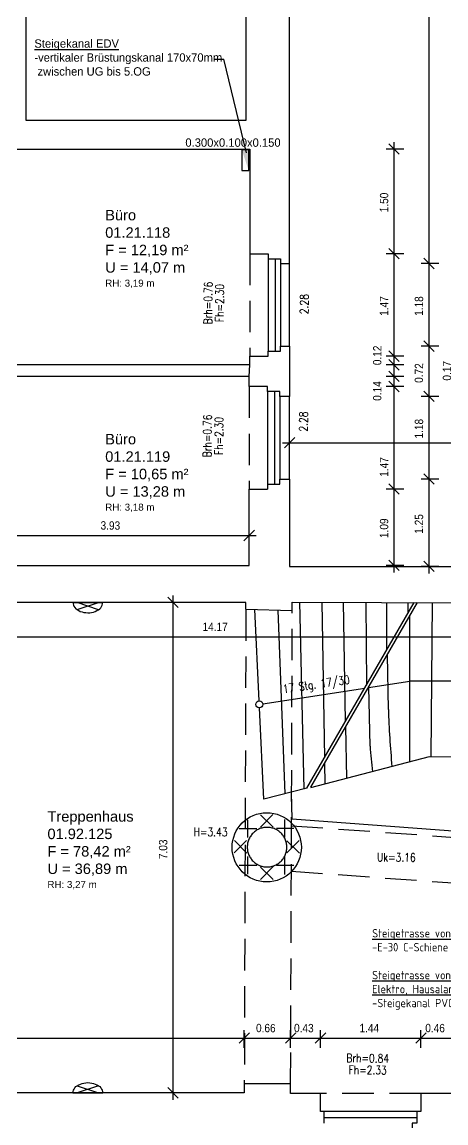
# Model space of a CAD drawing. Header units: metres. Extents: x -1139 to -992, y 249 to 309.
# Drawn here: x -1095.38 to -1089.3, y 284.72 to 300.5 of the extents above; entities that cross this region are included whole.
import ezdxf
from ezdxf.enums import TextEntityAlignment as Align

# ---------------------------------------------------------------- set-up
doc = ezdxf.new("R2010")
doc.units = ezdxf.units.M
doc.header["$LTSCALE"] = 0.03
for name, pattern in [('AUSGEZOGEN', [0]), ('DASHED', [0]), ('DOT', [6, 0, -6]), ('GESTRICHELT2', [4.5, 3, -1.5]), ('STRICHLINIE', [19.05, 12.7, -6.35])]:
    doc.linetypes.add(name, pattern=pattern)
doc.layers.get('0').update_dxf_attribs({"linetype": 'CONTINUOUS'})
for name, color, linetype in [('A_abriss', 44, '_ABBRUCH'), ('A_ansicht', 9, 'DASHED'), ('A_bemaßung', 2, 'CONTINUOUS'), ('A_Elektro', 1, 'STRICHLINIE'), ('A_Fenster', 7, 'CONTINUOUS'), ('A_höhen', 3, 'CONTINUOUS'), ('A_text', 5, 'CONTINUOUS'), ('A_treppe', 3, 'CONTINUOUS'), ('A_verdeckt', 8, 'GESTRICHELT2'), ('A_wände', 4, 'CONTINUOUS'), ('E__DURCHBR', 2, 'CONTINUOUS'), ('E__LEUCHTEN', 6, 'AUSGEZOGEN'), ('E__VERSYS', 2, 'AUSGEZOGEN')]:
    doc.layers.add(name, color=color, linetype=linetype)
doc.styles.add('BOLDSIMP_FNT', font='TXT', dxfattribs={"height": 1})
doc.styles.add('ISO9', font='iso8.shx', dxfattribs={"height": 0.12})
doc.styles.add('SIMPLEX', font='simplex.shx', dxfattribs={"width": 0.8, "height": 0.1})
doc.styles.get("Standard").update_dxf_attribs({"font": 'txt', "height": 1})
doc.linetypes.add('_ABBRUCH', pattern='A,25,[101,cadkon.shx,S=3.5,R=0,X=0,Y=0],25', length=50)

# ---------------------------------------------------------------- blocks, each defined once
blk = doc.blocks.new('SLASH1')
at = {"layer": 'A_bemaßung', "color": 2, "linetype": 'Continuous'}
for p, q in [((0.07663, 0.07663), (-0.07319, -0.07319)), ((0, -0.14068), (0, 0.11466))]:
    blk.add_line(p, q, dxfattribs=at)
blk = doc.blocks.new('Wanddurchbruch')
for p, q in [((0, 1), (0, 0)), ((1, 1), (0, 1)), ((1, 0), (1, 1)), ((0, 0), (1, 0))]:
    blk.add_line(p, q)
blk.add_solid([(1, 0), (1, 1), (0, 1), (0, 0)])
blk = doc.blocks.new('Deckendurchbruch')
for p, q in [((1, 1), (0, 1)), ((0, 1), (0, 0)), ((1, 0), (1, 1)), ((0, 0), (1, 0))]:
    blk.add_line(p, q)
blk.add_solid([(0, 0), (1, 1), (0, 1)])
blk = doc.blocks.new('A$C40EB2F26')
at = {"layer": 'E__DURCHBR', "linetype": 'Continuous'}
ref = blk.add_blockref('Deckendurchbruch', (12.55, 27.124), dxfattribs=dict(at, xscale=0.3003000080464072, yscale=0.1001000000001113, zscale=1.1011, rotation=270.0000046056712))
ref.add_attrib('EC_DIM', '0.300x0.100x0.150', (11.742, 27.166), dxfattribs={"linetype": 'Continuous', "height": 0.12})
at = {"layer": 'E__DURCHBR'}
ref = blk.add_blockref('Wanddurchbruch', (8.391, 13.051), dxfattribs=dict(at, xscale=0.5565560149128717, yscale=0.2001999999999953, zscale=1.001, rotation=90.00000153522382))
ref.add_attrib('EC_DIM', '0.556x0.200x0.200', (8.191, 12.835), dxfattribs={"height": 0.12, "style": 'SIMPLEX'})
blk = doc.blocks.new('A$C758372F4')
at = {"layer": 'E__VERSYS', "color": 7, "linetype": 'Continuous', "ltscale": 5}
for p in [(12.166, 28.42), (12.616, 27.077)]:
    blk.add_line(p, (12.291, 28.42), dxfattribs=at)
at = {"layer": 'E__VERSYS', "color": 7, "insert": (9.577, 28.184), "char_height": 0.12, "attachment_point": 7}
blk.add_mtext('{\\LSteigekanal EDV\\P}-vertikaler Brüstungskanal 170x70mm \\P zwischen UG bis 5.OG', dxfattribs=at)
at = {"layer": 'E__VERSYS', "color": 7, "insert": (14.42, 14.796), "char_height": 0.12, "attachment_point": 7, "style": 'ISO9'}
blk.add_mtext('{\\LSteigetrasse von UG bis 3. OG für SIB\\P}-E-30 C-Schiene + Bügelschellen B=100mm \\P\\P{\\LSteigetrasse von UG bis 3. OG für  \\PElektro, Hausalarm, LWL und EDV\\P}-Steigekanal PVC B/H=100x60mm', dxfattribs=at)
blk = doc.blocks.new('Lichtelement')
at = {"layer": 'E__LEUCHTEN', "color": 6, "linetype": 'Continuous', "ltscale": 5}
for p, q in [((11.703, -110.425), (11.881, -110.246)), ((11.884, -110.427), (11.705, -110.249)), ((11.653, -110.449), (11.401, -110.449)), ((11.524, -110.575), (11.524, -110.322)), ((12.184, -110.445), (11.932, -110.445)), ((12.054, -110.571), (12.054, -110.318)), ((11.328, -110.796), (11.506, -110.617)), ((11.509, -110.798), (11.33, -110.619)), ((12.081, -110.797), (12.259, -110.619)), ((12.262, -110.799), (12.083, -110.621)), ((11.521, -111.102), (11.521, -110.85)), ((12.054, -111.105), (12.054, -110.853)), ((11.65, -110.976), (11.398, -110.976)), ((11.703, -111.175), (11.881, -110.997)), ((11.884, -111.178), (11.705, -110.999)), ((12.184, -110.979), (11.932, -110.979))]:
    blk.add_line(p, q, dxfattribs=at)
blk.add_circle((11.794, -110.716), 0.496, dxfattribs=at)
blk = doc.blocks.new('Wandleuchte')
at = {"layer": 'E__LEUCHTEN', "color": 6}
for p, q in [((-154, -6), (-153, 8)), ((-153, 8), (-149, 21)), ((-149, 21), (-143, 34)), ((-143, 34), (-134, 47)), ((-134, 47), (-123, 58)), ((-123, 58), (-110, 68)), ((-110, 68), (-94, 77)), ((-110, 68), (107, -6)), ((107, 68), (-110, -6)), ((-94, 77), (-78, 85)), ((-78, 85), (-60, 91)), ((-60, 91), (-41, 95)), ((-41, 95), (-21, 98)), ((-21, 98), (-1, 99)), ((-1, 99), (19, 98)), ((19, 98), (38, 95)), ((38, 95), (57, 91)), ((57, 91), (75, 85)), ((75, 85), (92, 77)), ((92, 77), (107, 68)), ((107, 68), (120, 58)), ((120, 58), (131, 47)), ((131, 47), (140, 34)), ((140, 34), (146, 21)), ((146, 21), (150, 8)), ((150, 8), (152, -6)), ((-154, -6), (152, -6))]:
    blk.add_line(p, q, dxfattribs=at)

msp = doc.modelspace()

# ---------------------------------------------------------------- linework, layer by layer
at = {"layer": 'A_abriss', "ltscale": 0.3}
for p, q in [((-1092.11175, 295.58318), (-1096.0515, 295.58318)), ((-1092.12174, 295.41818), (-1096.0515, 295.41818))]:
    msp.add_line(p, q, dxfattribs=at)
at = {"layer": 'A_ansicht', "color": 9, "linetype": 'Continuous'}
for p, q in [((-1091.84676, 297.10558), (-1091.84677, 295.78066)), ((-1091.54186, 295.85066), (-1091.54186, 297.03559)), ((-1091.85677, 295.20069), (-1091.85677, 293.87579)), ((-1091.54186, 293.94577), (-1091.54186, 295.13071)), ((-1089.71483, 284.88112), (-1091.04474, 284.8811))]:
    msp.add_line(p, q, dxfattribs=at)
at = {"layer": 'A_bemaßung', "linetype": 'Continuous'}
for p, q in [((-1089.54174, 292.59464), (-1089.54174, 305.83997)), ((-1090.04175, 295.48318), (-1090.04174, 298.77799)), ((-1090.04175, 292.60834), (-1090.04175, 295.51818)), ((-1091.64186, 294.46832), (-1084.96023, 294.46833)), ((-1096.15151, 293.13723), (-1092.02175, 293.13724)), ((-1093.20935, 285.04879), (-1093.20936, 292.27835)), ((-1099.41026, 291.68445), (-1085.0382, 291.68445)), ((-1099.41026, 285.93345), (-1085.71944, 285.93345))]:
    msp.add_line(p, q, dxfattribs=at)
at = {"layer": 'A_Fenster', "linetype": 'Continuous'}
for p, q in [((-1091.74678, 297.10558), (-1091.74677, 295.78066)), ((-1091.67177, 297.03558), (-1091.67178, 295.85065)), ((-1091.75676, 295.2007), (-1091.75676, 293.87578)), ((-1091.68179, 295.1307), (-1091.68177, 293.94577)), ((-1089.71483, 284.79111), (-1091.04474, 284.79111))]:
    msp.add_line(p, q, dxfattribs=at)
at = {"layer": 'A_treppe', "linetype": 'Continuous'}
for p, q in [((-1091.33164, 289.50506), (-1091.39186, 292.18329)), ((-1091.07884, 292.18225), (-1091.04033, 289.9538)), ((-1090.73745, 290.47839), (-1090.76865, 292.18123)), ((-1090.44865, 292.18017), (-1090.44019, 290.99325)), ((-1090.14483, 291.50483), (-1090.14765, 292.17916)), ((-1089.84564, 292.17816), (-1089.84564, 292.02305)), ((-1089.49658, 292.17701), (-1089.51634, 289.96428)), ((-1091.97681, 290.76749), (-1092.03866, 292.07781)), ((-1091.71102, 292.07038), (-1091.60874, 289.43427)), ((-1089.81829, 289.89257), (-1089.8187, 291.98313)), ((-1090.12468, 290.64552), (-1090.13902, 291.42831)), ((-1090.38696, 290.11975), (-1090.40259, 290.9718)), ((-1091.91024, 289.35728), (-1091.9721, 290.66759)), ((-1090.72247, 289.66066), (-1090.73592, 290.39445)), ((-1089.54157, 289.96447), (-1091.23878, 289.52346)), ((-1087.57335, 289.94745), (-1089.54157, 289.96447)), ((-1091.03887, 289.86973), (-1091.03388, 289.58111)), ((-1091.29384, 289.51471), (-1091.91024, 289.35728)), ((-1091.50239, 289.07162), (-1091.51181, 289.45904)), ((-1087.99547, 288.80817), (-1091.50239, 289.07162))]:
    msp.add_line(p, q, dxfattribs=at)
at = {"layer": 'A_treppe', "color": 1, "linetype": 'Continuous'}
for p, q in [((-1090.40898, 290.9607), (-1089.8185, 291.05242)), ((-1087.52502, 291.05287), (-1089.81849, 291.05242)), ((-1091.92504, 290.72522), (-1090.46392, 290.95217))]:
    msp.add_line(p, q, dxfattribs=at)
msp.add_circle((-1091.97447, 290.71754), 0.05, dxfattribs=at)
at = {"layer": 'A_treppe', "linetype": 'Continuous'}
for centre, radius, start, end in [((-1076.54533, 291.0819), 13.58637, 181.840594, 185.302787), ((-1076.7766, 291.15132), 13.64941, 184.334326, 185.878656)]:
    msp.add_arc(centre, radius, start, end, dxfattribs=at)
at = {"layer": 'A_verdeckt', "ltscale": 5}
for p, q in [((-1092.11174, 297.17808), (-1092.11175, 295.70817)), ((-1092.12175, 295.2732), (-1092.12175, 293.80329)), ((-1092.16793, 292.08074), (-1092.19031, 285.27678)), ((-1091.52632, 285.27669), (-1091.50297, 292.06565)), ((-1091.51359, 288.97916), (-1085.56599, 288.55399)), ((-1091.51584, 288.32545), (-1085.63703, 287.9052)), ((-1089.65982, 285.1411), (-1091.09974, 285.1411))]:
    msp.add_line(p, q, dxfattribs=at)
at = {"layer": 'A_verdeckt', "linetype": 'DASHED'}
for p, q in [((-1091.29384, 289.51471), (-1089.75626, 292.17787)), ((-1091.23519, 289.52969), (-1089.70636, 292.17769))]:
    msp.add_line(p, q, dxfattribs=at)
at = {"layer": 'A_wände', "linetype": 'Continuous'}
for p, q in [((-1091.85677, 293.87579), (-1091.85677, 293.80329)), ((-1091.85677, 293.87579), (-1091.68177, 293.87578)), ((-1091.68177, 293.87578), (-1091.68177, 293.94577)), ((-1091.68177, 293.94577), (-1091.54186, 293.94577)), ((-1091.54186, 293.94577), (-1091.54185, 292.69465)), ((-1092.12175, 293.80329), (-1091.85677, 293.80329)), ((-1092.12175, 292.70835), (-1092.12175, 293.80329)), ((-1096.05151, 292.70835), (-1092.12175, 292.70835)), ((-1091.54185, 292.69465), (-1085.06023, 292.69465)), ((-1092.16766, 292.17835), (-1097.37038, 292.17835)), ((-1092.16793, 292.08074), (-1092.16766, 292.17835)), ((-1091.50297, 292.06565), (-1091.50259, 292.18365)), ((-1091.50259, 292.18365), (-1085.63665, 292.16422)), ((-1092.16793, 292.08074), (-1091.50297, 292.06565))]:
    msp.add_line(p, q, dxfattribs=at)
for points in [[(-1096.17096, 298.16802), (-1096.17096, 297.92799), (-1096.0515, 297.92798), (-1096.0515, 298.67798), (-1092.11175, 298.67799), (-1092.11174, 297.17808), (-1091.84676, 297.17807), (-1091.84676, 297.10558), (-1091.67177, 297.10558), (-1091.67177, 297.03558), (-1091.54186, 297.03559), (-1091.54185, 304.48997), (-1091.52186, 304.48997), (-1091.52186, 305.73997), (-1092.77185, 305.73997), (-1092.77185, 305.71997), (-1093.85896, 305.71998), (-1093.85895, 305.58497), (-1093.78897, 305.58497), (-1093.78896, 305.40998), (-1093.71646, 305.40999)], [(-1093.71646, 305.40999), (-1093.71648, 305.145), (-1092.16656, 305.14499), (-1092.16656, 299.08538), (-1095.31637, 299.08538), (-1095.31636, 301.9452), (-1095.47636, 301.9452), (-1095.47635, 299.08538), (-1097.58587, 299.08537), (-1097.58586, 298.88797), (-1097.49088, 298.88796), (-1097.41089, 298.67799), (-1096.82092, 298.678)], [(-1092.11175, 295.58318), (-1092.11175, 295.70817), (-1091.84677, 295.70817), (-1091.84677, 295.78066), (-1091.67177, 295.78066), (-1091.67178, 295.85065), (-1091.54186, 295.85066), (-1091.54186, 295.13071), (-1091.68179, 295.1307), (-1091.68177, 295.20069), (-1091.85677, 295.20069)], [(-1091.85677, 295.20069), (-1091.85677, 295.2732), (-1092.12175, 295.2732), (-1092.12174, 295.41818), (-1092.11175, 295.58318)], [(-1091.58011, 288.67139), (-1091.58044, 288.68627), (-1091.58161, 288.70111), (-1091.58357, 288.71586), (-1091.58626, 288.73047), (-1091.58974, 288.74494), (-1091.59396, 288.7592), (-1091.59891, 288.77322), (-1091.60461, 288.78697), (-1091.611, 288.80038), (-1091.6181, 288.81345), (-1091.62587, 288.82612), (-1091.6343, 288.83839), (-1091.64334, 288.85019), (-1091.65301, 288.86149), (-1091.66326, 288.87229), (-1091.67405, 288.88253), (-1091.68535, 288.89219), (-1091.69714, 288.90123), (-1091.70941, 288.90965), (-1091.72208, 288.91743), (-1091.73515, 288.92453), (-1091.74858, 288.93093), (-1091.76231, 288.93661), (-1091.77633, 288.94159), (-1091.7906, 288.94581), (-1091.80506, 288.94928), (-1091.81967, 288.95199), (-1091.83443, 288.95394), (-1091.84925, 288.9551), (-1091.86413, 288.95548), (-1091.879, 288.9551), (-1091.89383, 288.95394), (-1091.90857, 288.95199), (-1091.9232, 288.94928), (-1091.93766, 288.94581), (-1091.95192, 288.94159), (-1091.96593, 288.93663), (-1091.97967, 288.93093), (-1091.9931, 288.92454), (-1092.00616, 288.91745), (-1092.01885, 288.90966), (-1092.0311, 288.90125), (-1092.0429, 288.89219), (-1092.05421, 288.88255), (-1092.06501, 288.8723), (-1092.07525, 288.86151), (-1092.0849, 288.8502), (-1092.09396, 288.83839), (-1092.10238, 288.82614), (-1092.11014, 288.81346), (-1092.11725, 288.80038), (-1092.12363, 288.78697), (-1092.12934, 288.77322), (-1092.13431, 288.75921), (-1092.13853, 288.74496), (-1092.142, 288.73049), (-1092.14471, 288.71586), (-1092.14664, 288.70113), (-1092.14781, 288.6863), (-1092.1482, 288.67143), (-1092.14781, 288.65655), (-1092.14664, 288.64174), (-1092.14472, 288.62699), (-1092.14199, 288.61237), (-1092.13853, 288.59791), (-1092.1343, 288.58366), (-1092.12934, 288.56963), (-1092.12366, 288.5559), (-1092.11725, 288.54247), (-1092.11016, 288.5294), (-1092.10239, 288.51672), (-1092.09397, 288.50445), (-1092.08491, 288.49266), (-1092.07525, 288.48134), (-1092.06502, 288.47056), (-1092.05423, 288.46032), (-1092.04291, 288.45065), (-1092.03112, 288.44161), (-1092.01885, 288.43319), (-1092.00617, 288.42542), (-1091.9931, 288.41833), (-1091.97969, 288.41192), (-1091.96594, 288.40622), (-1091.95192, 288.40126), (-1091.93766, 288.39705), (-1091.92321, 288.39358), (-1091.90859, 288.39087), (-1091.89385, 288.38892), (-1091.87903, 288.38775), (-1091.86415, 288.38736), (-1091.8493, 288.38777), (-1091.83446, 288.38893), (-1091.81972, 288.39086), (-1091.8051, 288.39359), (-1091.79065, 288.39705), (-1091.77638, 288.40127), (-1091.76236, 288.40623), (-1091.74862, 288.41192), (-1091.73521, 288.41832), (-1091.72214, 288.42541), (-1091.70945, 288.43319), (-1091.6972, 288.4416), (-1091.6854, 288.45065), (-1091.67408, 288.46031), (-1091.66331, 288.47055), (-1091.65305, 288.48133), (-1091.6434, 288.49265), (-1091.63435, 288.50445), (-1091.62593, 288.51671), (-1091.61816, 288.52939), (-1091.61105, 288.54246), (-1091.60466, 288.55589), (-1091.59897, 288.56963), (-1091.59401, 288.58364), (-1091.58978, 288.5979), (-1091.58632, 288.61237), (-1091.5836, 288.62697), (-1091.58167, 288.64172), (-1091.58049, 288.65655), (-1091.58011, 288.67139)], [(-1091.04473, 284.71613), (-1091.04474, 284.8811), (-1091.09974, 284.88112), (-1091.09974, 285.1411), (-1091.5263, 285.14111), (-1091.52632, 285.27669), (-1092.19031, 285.27678), (-1092.19071, 285.14878), (-1097.35039, 285.14878), (-1097.43537, 284.80881), (-1097.55537, 284.80881), (-1097.55537, 284.59875)], [(-1089.14858, 284.71598), (-1089.14857, 284.88097), (-1089.20357, 284.88097), (-1089.20358, 285.14095), (-1089.65982, 285.1411), (-1089.65982, 284.88112), (-1089.71483, 284.88112), (-1089.71482, 284.71613), (-1089.78482, 284.71613), (-1089.78482, 284.53465), (-1089.07857, 284.53466), (-1089.07858, 284.71598), (-1089.14858, 284.71598)]]:
    msp.add_lwpolyline(points, dxfattribs=at)

# ---------------------------------------------------------------- block references
at = {"layer": 'A_bemaßung', "color": 7, "rotation": 90}
for p in [(-1090.04175, 298.67799), (-1090.04175, 297.17808), (-1089.54175, 297.0356), (-1089.54175, 295.85066), (-1090.04175, 295.70818), (-1090.04175, 295.58318), (-1090.04174, 295.41819), (-1090.04174, 295.2732), (-1089.54174, 295.13069), (-1089.54175, 293.94578), (-1090.04175, 293.8033), (-1090.04175, 292.70835), (-1089.54176, 292.69464), (-1093.20935, 292.17836), (-1093.20936, 285.14878)]:
    msp.add_blockref('SLASH1', p, dxfattribs=at)
at = {"layer": 'A_bemaßung', "color": 7, "yscale": 0.999999}
for p in [(-1091.54185, 294.46833), (-1092.12175, 293.13723), (-1092.1903, 285.93345), (-1091.52632, 285.93345), (-1091.09974, 285.93345), (-1089.65983, 285.93345)]:
    msp.add_blockref('SLASH1', p, dxfattribs=at)
at = {"layer": 'A_Elektro'}
for name in ['A$C758372F4', 'A$C40EB2F26']:
    msp.add_blockref(name, (-1104.77685, 271.54497), dxfattribs=at)
at = {"layer": 'E__LEUCHTEN', "color": 7, "linetype": 'Continuous', "ltscale": 5, "xscale": -0.001400000000095322, "yscale": 0.001399999999989632, "zscale": 0.0014, "rotation": 179.6723066862387}
msp.add_blockref('Wandleuchte', (-1094.43114, 292.16998), dxfattribs=at)
at = {"layer": 'E__LEUCHTEN', "color": 1, "linetype": 'Continuous'}
msp.add_blockref('Lichtelement', (-1103.66239, 399.38522), dxfattribs=at)
at = {"layer": 'E__LEUCHTEN', "color": 7, "linetype": 'Continuous', "ltscale": 5, "xscale": 0.001400000000103319, "yscale": 0.001399999999989632, "zscale": 0.0014}
msp.add_blockref('Wandleuchte', (-1094.43109, 285.15714), dxfattribs=at)

# ---------------------------------------------------------------- texts
at = {"layer": 'A_bemaßung', "color": 7, "linetype": 'Continuous', "style": 'BOLDSIMP_FNT', "width": 0.9}
for s, rotation, p in [('1.50', 89.6, (-1090.09175, 297.77116)), ('1.47', 89.6, (-1090.09174, 296.28627)), ('1.18', 89.6, (-1089.59175, 296.28625)), ('0.12', 89.6, (-1090.18927, 295.57977)), ('0.72', 89.6, (-1089.59175, 295.32612)), ('0.17', 89.6, (-1089.18927, 295.35823)), ('0.14', 89.6, (-1090.18926, 295.06871)), ('1.18', 89.6, (-1089.59175, 294.5283)), ('1.47', 89.6, (-1090.09174, 293.98024)), ('1.09', 89.6, (-1090.09175, 293.10153)), ('1.25', 89.6, (-1089.59175, 293.16335)), ('3.93', 359.6, (-1094.2512, 293.18723))]:
    msp.add_text(s, height=0.12, rotation=rotation, dxfattribs=at).set_placement(p, align=Align.BOTTOM_LEFT)
at = {"layer": 'A_bemaßung', "color": 7, "linetype": 'DOT', "style": 'BOLDSIMP_FNT', "width": 0.9}
for s, rotation, p in [('14.17', 359.6, (-1092.78965, 291.73445)), ('7.03', 89.6, (-1093.25935, 288.49901)), ('0.66', 359.6, (-1092.02288, 285.98345)), ('0.43', 359.6, (-1091.47759, 285.98345)), ('1.44', 359.6, (-1090.53919, 285.98344)), ('0.46', 359.6, (-1089.59626, 285.98344))]:
    msp.add_text(s, height=0.12, rotation=rotation, dxfattribs=at).set_placement(p, align=Align.BOTTOM_LEFT)
at = {"layer": 'A_höhen', "linetype": 'Continuous', "style": 'SIMPLEX', "width": 0.8}
for s, rotation, p in [('Brh=0.76', 89.4, (-1092.70985, 296.47077)), ('Fh=2.30', 89.4, (-1092.54477, 296.47078)), ('2.28', 89.4, (-1091.33139, 296.45514)), ('Brh=0.76', 89.4, (-1092.71985, 294.56589)), ('Fh=2.30', 89.4, (-1092.55476, 294.56591)), ('2.28', 89.4, (-1091.34139, 294.77186)), ('H=3.43', 359.4, (-1092.67292, 288.8888)), ('Uk=3.16', 359.4, (-1090.01101, 288.52552)), ('Brh=0.84', 359.4, (-1090.42133, 285.64692)), ('Fh=2.33', 359.4, (-1090.42132, 285.47694))]:
    msp.add_text(s, height=0.12, rotation=rotation, dxfattribs=at).set_placement(p, align=Align.MIDDLE_CENTER)
at = {"layer": 'A_text', "linetype": 'Continuous', "char_height": 0.15, "width": 6.6459, "attachment_point": 1}
for s, insert in [('\\fArial|b0|i0|c0|p34;Büro\\P01.21.118\\PF = 12,19 m²\\PU = 14,07 m\\P\\H0.1;RH: 3,19 m', (-1094.18399, 297.8067)), ('\\fArial|b0|i0|c0|p34;Büro\\P01.21.119\\PF = 10,65 m²\\PU = 13,28 m\\P\\H0.1;RH: 3,18 m', (-1094.18399, 294.59524)), ('{\\fArial|b0|i0|c0|p34;Treppenhaus\\P01.92.125\\PF = 78,42 m²\\PU = 36,89 m\\P\\H0.6667x;RH: 3,27 m}', (-1095.01222, 289.18694))]:
    msp.add_mtext(s, dxfattribs=dict(at, insert=insert))
at = {"layer": 'A_treppe', "color": 1, "linetype": 'Continuous', "style": 'SIMPLEX', "width": 0.8}
msp.add_text('17 Stg. 17/30', height=0.12, rotation=8.2, dxfattribs=at).set_placement((-1091.15904, 291.00688), align=Align.MIDDLE_CENTER)

doc.saveas('drawing.dxf')
